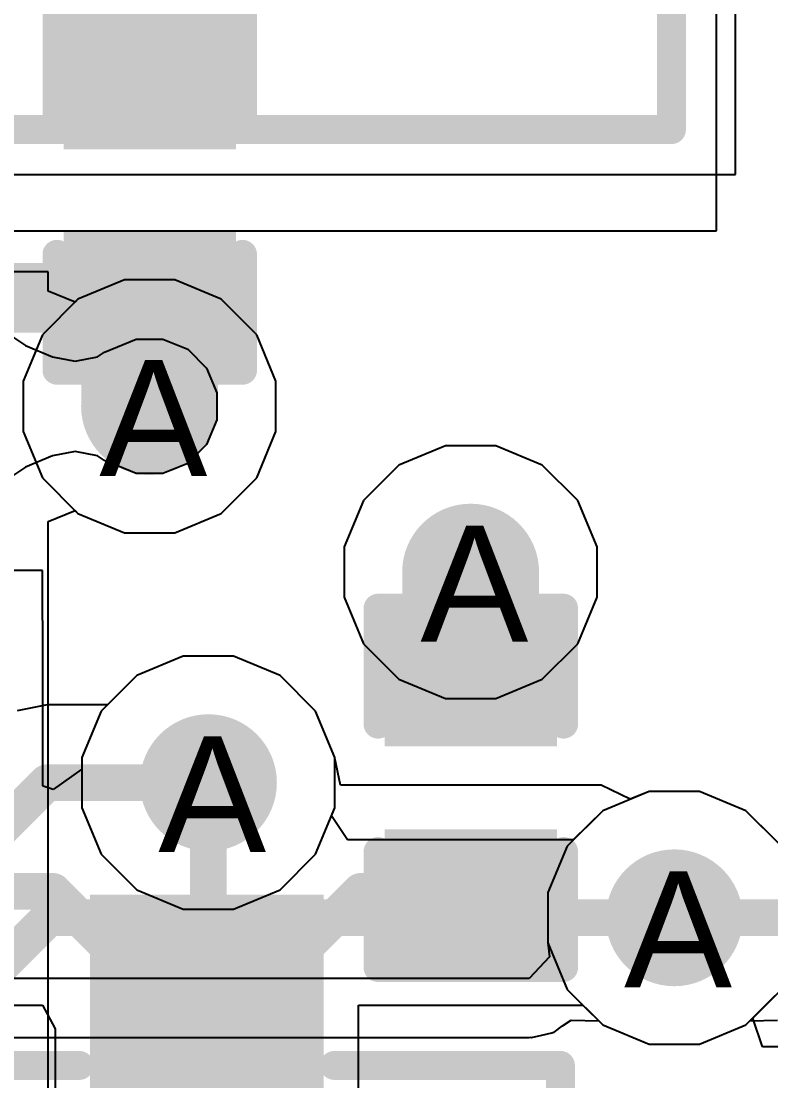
# Model space of a CAD drawing. Header units: inches. Extents: x 0 to 208, y 0 to 213.
# Drawn here: x 5.3393 to 5.4687, y 3.3864 to 3.5692 of the extents above; entities that cross this region are included whole.
import ezdxf

# ---------------------------------------------------------------- set-up
doc = ezdxf.new("R2010")
doc.units = ezdxf.units.IN
doc.header["$MEASUREMENT"] = 0
for name, color, linetype in [('Bottom Layer', 5, 'Continuous'), ('Bottom Overlay', 54, 'Continuous'), ('Bottom Paste', 16, 'Continuous'), ('Bottom Solder', 6, 'Continuous'), ('Drill Drawing', 1, 'Continuous'), ('L2_GND1', 16, 'Continuous'), ('L3_SIG1', 76, 'Continuous'), ('L4_PWR', 90, 'Continuous'), ('L5_GND2', 156, 'Continuous'), ('L6_SIG2', 130, 'Continuous'), ('L7_GND3', 216, 'Continuous'), ('Top Layer', 1, 'Continuous'), ('Top Overlay', 2, 'Continuous'), ('Top Paste', 8, 'Continuous'), ('Top Solder', 216, 'Continuous'), ('Via Holes', 16, 'Continuous')]:
    doc.layers.add(name, color=color, linetype=linetype)
doc.styles.add('Arial', font='', dxfattribs={"height": 0.2})
doc.styles.get('Arial').set_extended_font_data('Arial')

# ---------------------------------------------------------------- blocks, each defined once
blk = doc.blocks.new('SOT_23_498')
at = {"layer": 'Top Layer'}
for points in [[(-0.01614, 0.05748), (0.01614, 0.05748), (0.01614, 0.02126), (-0.01614, 0.02126)], [(-0.05354, -0.02126), (-0.02126, -0.02126), (-0.02126, -0.05748), (-0.05354, -0.05748)], [(0.02126, -0.02126), (0.05354, -0.02126), (0.05354, -0.05748), (0.02126, -0.05748)]]:
    blk.add_hatch(color=1, dxfattribs=at).paths.add_polyline_path(points)
at = {"layer": 'Top Paste'}
for points in [[(-0.01614, 0.05748), (0.01614, 0.05748), (0.01614, 0.02126), (-0.01614, 0.02126)], [(-0.05354, -0.02126), (-0.02126, -0.02126), (-0.02126, -0.05748), (-0.05354, -0.05748)], [(0.02126, -0.02126), (0.05354, -0.02126), (0.05354, -0.05748), (0.02126, -0.05748)]]:
    blk.add_hatch(color=8, dxfattribs=at).paths.add_polyline_path(points)
at = {"layer": 'Top Solder'}
for points in [[(-0.02014, 0.06148), (0.02014, 0.06148), (0.02014, 0.01726), (-0.02014, 0.01726)], [(-0.05754, -0.01726), (-0.01726, -0.01726), (-0.01726, -0.06148), (-0.05754, -0.06148)], [(0.01726, -0.01726), (0.05754, -0.01726), (0.05754, -0.06148), (0.01726, -0.06148)]]:
    blk.add_hatch(color=216, dxfattribs=at).paths.add_polyline_path(points)
at = {"layer": 'Top Overlay'}
for points in [[(-0.061, 0.032, 0.005, 0.005, 0), (-0.022, 0.032, 0.005, 0.005, 0)], [(-0.061, -0.023, 0.005, 0.005, 0), (-0.061, 0.032, 0.005, 0.005, 0)], [(0.022, 0.032, 0.005, 0.005, 0), (0.061, 0.032, 0.005, 0.005, 0)], [(0.061, -0.023, 0.005, 0.005, 0), (0.061, 0.032, 0.005, 0.005, 0)], [(-0.013, -0.031, 0.005, 0.005, 0), (0.013, -0.031, 0.005, 0.005, 0)], [(-0.066, -0.051, 0.005, 0.005, 0), (-0.066, -0.041, 0.005, 0.005, 0)], [(-0.066, -0.041, 0.005, 0.005, 0), (-0.061, -0.046, 0.005, 0.005, 0)], [(-0.066, -0.051, 0.005, 0.005, 0), (-0.061, -0.046, 0.005, 0.005, 0)]]:
    blk.add_lwpolyline(points, format="xyseb", dxfattribs=at)
for points in [[(-0.06225, 0.032, 0.0025, 0.0025, 1), (-0.05975, 0.032, 0.0025, 0.0025, 1)], [(-0.06225, 0.032, 0.0025, 0.0025, 1), (-0.05975, 0.032, 0.0025, 0.0025, 1)], [(-0.02325, 0.032, 0.0025, 0.0025, 1), (-0.02075, 0.032, 0.0025, 0.0025, 1)], [(0.02075, 0.032, 0.0025, 0.0025, 1), (0.02325, 0.032, 0.0025, 0.0025, 1)], [(0.05975, 0.032, 0.0025, 0.0025, 1), (0.06225, 0.032, 0.0025, 0.0025, 1)], [(0.05975, 0.032, 0.0025, 0.0025, 1), (0.06225, 0.032, 0.0025, 0.0025, 1)], [(-0.06225, -0.023, 0.0025, 0.0025, 1), (-0.05975, -0.023, 0.0025, 0.0025, 1)], [(0.05975, -0.023, 0.0025, 0.0025, 1), (0.06225, -0.023, 0.0025, 0.0025, 1)], [(-0.01425, -0.031, 0.0025, 0.0025, 1), (-0.01175, -0.031, 0.0025, 0.0025, 1)], [(0.01175, -0.031, 0.0025, 0.0025, 1), (0.01425, -0.031, 0.0025, 0.0025, 1)], [(-0.06725, -0.041, 0.0025, 0.0025, 1), (-0.06475, -0.041, 0.0025, 0.0025, 1)], [(-0.06725, -0.041, 0.0025, 0.0025, 1), (-0.06475, -0.041, 0.0025, 0.0025, 1)], [(-0.06225, -0.046, 0.0025, 0.0025, 1), (-0.05975, -0.046, 0.0025, 0.0025, 1)], [(-0.06225, -0.046, 0.0025, 0.0025, 1), (-0.05975, -0.046, 0.0025, 0.0025, 1)], [(-0.06725, -0.051, 0.0025, 0.0025, 1), (-0.06475, -0.051, 0.0025, 0.0025, 1)], [(-0.06725, -0.051, 0.0025, 0.0025, 1), (-0.06475, -0.051, 0.0025, 0.0025, 1)]]:
    blk.add_lwpolyline(points, format="xyseb", close=True, dxfattribs=at)
blk = doc.blocks.new('HR911130C_520')
at = {"layer": 'Top Overlay'}
for points in [[(0.315, -0.33738, 0.005, 0.005, 0), (0.315, 0.50262, 0.005, 0.005, 0)], [(-0.315, -0.33738, 0.005, 0.005, 0), (0.315, -0.33738, 0.005, 0.005, 0)]]:
    blk.add_lwpolyline(points, format="xyseb", dxfattribs=at)
blk.add_lwpolyline([(0.31375, -0.33738, 0.0025, 0.0025, 1), (0.31625, -0.33738, 0.0025, 0.0025, 1)], format="xyseb", close=True, dxfattribs=at)
blk.add_lwpolyline([(0.31375, -0.33738, 0.0025, 0.0025, 1), (0.31625, -0.33738, 0.0025, 0.0025, 1)], format="xyseb", close=True, dxfattribs=at)
blk = doc.blocks.new('CAP_0402_592')
at = {"layer": 'Top Layer'}
for points in [[(-0.0275, -0.0125), (-0.0275, 0.0125), (-0.0095, 0.0125), (-0.0095, -0.0125)], [(0.0095, -0.0125), (0.0095, 0.0125), (0.0275, 0.0125), (0.0275, -0.0125)]]:
    blk.add_hatch(color=1, dxfattribs=at).paths.add_polyline_path(points)
at = {"layer": 'Top Paste'}
for points in [[(-0.0275, -0.0125), (-0.0275, 0.0125), (-0.0095, 0.0125), (-0.0095, -0.0125)], [(0.0095, -0.0125), (0.0095, 0.0125), (0.0275, 0.0125), (0.0275, -0.0125)]]:
    blk.add_hatch(color=8, dxfattribs=at).paths.add_polyline_path(points)
at = {"layer": 'Top Solder'}
for points in [[(-0.02986, -0.01486), (-0.02986, 0.01486), (-0.00714, 0.01486), (-0.00714, -0.01486)], [(0.00714, -0.01486), (0.00714, 0.01486), (0.02986, 0.01486), (0.02986, -0.01486)]]:
    blk.add_hatch(color=216, dxfattribs=at).paths.add_polyline_path(points)
at = {"layer": 'Top Overlay'}
for points in [[(-0.011, 0.016, 0.005, 0.005, 0), (-0.031, 0.016, 0.005, 0.005, 0)], [(-0.031, -0.016, 0.005, 0.005, 0), (-0.031, 0.016, 0.005, 0.005, 0)], [(0.031, 0.016, 0.005, 0.005, 0), (0.011, 0.016, 0.005, 0.005, 0)], [(0.031, -0.016, 0.005, 0.005, 0), (0.031, 0.016, 0.005, 0.005, 0)], [(-0.011, -0.016, 0.005, 0.005, 0), (-0.031, -0.016, 0.005, 0.005, 0)], [(0.031, -0.016, 0.005, 0.005, 0), (0.011, -0.016, 0.005, 0.005, 0)]]:
    blk.add_lwpolyline(points, format="xyseb", dxfattribs=at)
for points in [[(-0.03225, 0.016, 0.0025, 0.0025, 1), (-0.02975, 0.016, 0.0025, 0.0025, 1)], [(-0.03225, 0.016, 0.0025, 0.0025, 1), (-0.02975, 0.016, 0.0025, 0.0025, 1)], [(-0.01225, 0.016, 0.0025, 0.0025, 1), (-0.00975, 0.016, 0.0025, 0.0025, 1)], [(0.00975, 0.016, 0.0025, 0.0025, 1), (0.01225, 0.016, 0.0025, 0.0025, 1)], [(0.02975, 0.016, 0.0025, 0.0025, 1), (0.03225, 0.016, 0.0025, 0.0025, 1)], [(0.02975, 0.016, 0.0025, 0.0025, 1), (0.03225, 0.016, 0.0025, 0.0025, 1)], [(-0.03225, -0.016, 0.0025, 0.0025, 1), (-0.02975, -0.016, 0.0025, 0.0025, 1)], [(-0.03225, -0.016, 0.0025, 0.0025, 1), (-0.02975, -0.016, 0.0025, 0.0025, 1)], [(-0.01225, -0.016, 0.0025, 0.0025, 1), (-0.00975, -0.016, 0.0025, 0.0025, 1)], [(0.00975, -0.016, 0.0025, 0.0025, 1), (0.01225, -0.016, 0.0025, 0.0025, 1)], [(0.02975, -0.016, 0.0025, 0.0025, 1), (0.03225, -0.016, 0.0025, 0.0025, 1)], [(0.02975, -0.016, 0.0025, 0.0025, 1), (0.03225, -0.016, 0.0025, 0.0025, 1)]]:
    blk.add_lwpolyline(points, format="xyseb", close=True, dxfattribs=at)
blk = doc.blocks.new('____0402_B_593')
at = {"layer": 'Bottom Layer'}
for points in [[(-0.0095, 0.0125), (-0.0095, -0.0125), (-0.0275, -0.0125), (-0.0275, 0.0125)], [(0.0275, 0.0125), (0.0275, -0.0125), (0.0095, -0.0125), (0.0095, 0.0125)]]:
    blk.add_hatch(color=5, dxfattribs=at).paths.add_polyline_path(points)
at = {"layer": 'Bottom Paste'}
for points in [[(-0.0095, 0.0125), (-0.0095, -0.0125), (-0.0275, -0.0125), (-0.0275, 0.0125)], [(0.0275, 0.0125), (0.0275, -0.0125), (0.0095, -0.0125), (0.0095, 0.0125)]]:
    blk.add_hatch(color=16, dxfattribs=at).paths.add_polyline_path(points)
at = {"layer": 'Bottom Solder'}
for points in [[(-0.00714, 0.01486), (-0.00714, -0.01486), (-0.02986, -0.01486), (-0.02986, 0.01486)], [(0.02986, 0.01486), (0.02986, -0.01486), (0.00714, -0.01486), (0.00714, 0.01486)]]:
    blk.add_hatch(color=6, dxfattribs=at).paths.add_polyline_path(points)
at = {"layer": 'Bottom Overlay'}
for points in [[(-0.031, 0.016, 0.005, 0.005, 0), (-0.011, 0.016, 0.005, 0.005, 0)], [(-0.031, 0.016, 0.005, 0.005, 0), (-0.031, -0.016, 0.005, 0.005, 0)], [(0.011, 0.016, 0.005, 0.005, 0), (0.031, 0.016, 0.005, 0.005, 0)], [(0.031, 0.016, 0.005, 0.005, 0), (0.031, -0.016, 0.005, 0.005, 0)], [(-0.031, -0.016, 0.005, 0.005, 0), (-0.011, -0.016, 0.005, 0.005, 0)], [(0.011, -0.016, 0.005, 0.005, 0), (0.031, -0.016, 0.005, 0.005, 0)]]:
    blk.add_lwpolyline(points, format="xyseb", dxfattribs=at)
for points in [[(-0.03225, 0.016, 0.0025, 0.0025, 1), (-0.02975, 0.016, 0.0025, 0.0025, 1)], [(-0.03225, 0.016, 0.0025, 0.0025, 1), (-0.02975, 0.016, 0.0025, 0.0025, 1)], [(-0.01225, 0.016, 0.0025, 0.0025, 1), (-0.00975, 0.016, 0.0025, 0.0025, 1)], [(0.00975, 0.016, 0.0025, 0.0025, 1), (0.01225, 0.016, 0.0025, 0.0025, 1)], [(0.02975, 0.016, 0.0025, 0.0025, 1), (0.03225, 0.016, 0.0025, 0.0025, 1)], [(0.02975, 0.016, 0.0025, 0.0025, 1), (0.03225, 0.016, 0.0025, 0.0025, 1)], [(-0.03225, -0.016, 0.0025, 0.0025, 1), (-0.02975, -0.016, 0.0025, 0.0025, 1)], [(-0.03225, -0.016, 0.0025, 0.0025, 1), (-0.02975, -0.016, 0.0025, 0.0025, 1)], [(-0.01225, -0.016, 0.0025, 0.0025, 1), (-0.00975, -0.016, 0.0025, 0.0025, 1)], [(0.00975, -0.016, 0.0025, 0.0025, 1), (0.01225, -0.016, 0.0025, 0.0025, 1)], [(0.02975, -0.016, 0.0025, 0.0025, 1), (0.03225, -0.016, 0.0025, 0.0025, 1)], [(0.02975, -0.016, 0.0025, 0.0025, 1), (0.03225, -0.016, 0.0025, 0.0025, 1)]]:
    blk.add_lwpolyline(points, format="xyseb", close=True, dxfattribs=at)

msp = doc.modelspace()

# ---------------------------------------------------------------- hatches: boundary and pattern name
at = {"layer": 'Bottom Layer'}
for points in [[(5.34594, 3.54887), (5.37651, 3.54887), (5.37651, 3.63324), (5.34594, 3.63324)], [(5.34969, 3.50277), (5.37328, 3.50277), (5.37328, 3.5215), (5.34969, 3.5215)]]:
    msp.add_hatch(color=5, dxfattribs=at).paths.add_polyline_path(points)
h = msp.add_hatch(color=5, dxfattribs=at)
edge = h.paths.add_edge_path()
edge.add_arc((5.36148, 3.50277), 0.01181, 0, 360)
h = msp.add_hatch(color=5, dxfattribs=at)
edge = h.paths.add_edge_path()
edge.add_arc((5.41687, 3.47415), 0.01181, 0, 360)
h = msp.add_hatch(color=5, dxfattribs=at)
edge = h.paths.add_edge_path()
edge.add_arc((5.37163, 3.43781), 0.01181, 0, 360)
h = msp.add_hatch(color=5, dxfattribs=at)
edge = h.paths.add_edge_path()
edge.add_arc((5.452, 3.41449), 0.01181, 0, 360)
at = {"layer": 'L2_GND1'}
h = msp.add_hatch(color=16, dxfattribs=at)
edge = h.paths.add_edge_path()
edge.add_arc((5.36148, 3.50277), 0.01181, 0, 360)
h = msp.add_hatch(color=16, dxfattribs=at)
edge = h.paths.add_edge_path()
edge.add_arc((5.41687, 3.47415), 0.01181, 0, 360)
h = msp.add_hatch(color=16, dxfattribs=at)
edge = h.paths.add_edge_path()
edge.add_arc((5.37163, 3.43781), 0.01181, 0, 360)
h = msp.add_hatch(color=16, dxfattribs=at)
edge = h.paths.add_edge_path()
edge.add_arc((5.452, 3.41449), 0.01181, 0, 360)
at = {"layer": 'L3_SIG1'}
h = msp.add_hatch(color=76, dxfattribs=at)
edge = h.paths.add_edge_path()
edge.add_arc((5.36148, 3.50277), 0.01181, 0, 360)
h = msp.add_hatch(color=76, dxfattribs=at)
edge = h.paths.add_edge_path()
edge.add_arc((5.41687, 3.47415), 0.01181, 0, 360)
h = msp.add_hatch(color=76, dxfattribs=at)
edge = h.paths.add_edge_path()
edge.add_arc((5.37163, 3.43781), 0.01181, 0, 360)
h = msp.add_hatch(color=76, dxfattribs=at)
edge = h.paths.add_edge_path()
edge.add_arc((5.452, 3.41449), 0.01181, 0, 360)
at = {"layer": 'L4_PWR'}
h = msp.add_hatch(color=90, dxfattribs=at)
edge = h.paths.add_edge_path()
edge.add_arc((5.36148, 3.50277), 0.01181, 0, 360)
h = msp.add_hatch(color=90, dxfattribs=at)
edge = h.paths.add_edge_path()
edge.add_arc((5.41687, 3.47415), 0.01181, 0, 360)
h = msp.add_hatch(color=90, dxfattribs=at)
edge = h.paths.add_edge_path()
edge.add_arc((5.37163, 3.43781), 0.01181, 0, 360)
h = msp.add_hatch(color=90, dxfattribs=at)
edge = h.paths.add_edge_path()
edge.add_arc((5.452, 3.41449), 0.01181, 0, 360)
at = {"layer": 'L5_GND2'}
h = msp.add_hatch(color=156, dxfattribs=at)
edge = h.paths.add_edge_path()
edge.add_arc((5.36148, 3.50277), 0.01181, 0, 360)
h = msp.add_hatch(color=156, dxfattribs=at)
edge = h.paths.add_edge_path()
edge.add_arc((5.41687, 3.47415), 0.01181, 0, 360)
h = msp.add_hatch(color=156, dxfattribs=at)
edge = h.paths.add_edge_path()
edge.add_arc((5.37163, 3.43781), 0.01181, 0, 360)
h = msp.add_hatch(color=156, dxfattribs=at)
edge = h.paths.add_edge_path()
edge.add_arc((5.452, 3.41449), 0.01181, 0, 360)
at = {"layer": 'L6_SIG2'}
h = msp.add_hatch(color=130, dxfattribs=at)
edge = h.paths.add_edge_path()
edge.add_arc((5.36148, 3.50277), 0.01181, 0, 360)
h = msp.add_hatch(color=130, dxfattribs=at)
edge = h.paths.add_edge_path()
edge.add_arc((5.41687, 3.47415), 0.01181, 0, 360)
h = msp.add_hatch(color=130, dxfattribs=at)
edge = h.paths.add_edge_path()
edge.add_arc((5.37163, 3.43781), 0.01181, 0, 360)
h = msp.add_hatch(color=130, dxfattribs=at)
edge = h.paths.add_edge_path()
edge.add_arc((5.452, 3.41449), 0.01181, 0, 360)
at = {"layer": 'L7_GND3'}
h = msp.add_hatch(color=216, dxfattribs=at)
edge = h.paths.add_edge_path()
edge.add_arc((5.36148, 3.50277), 0.01181, 0, 360)
h = msp.add_hatch(color=216, dxfattribs=at)
edge = h.paths.add_edge_path()
edge.add_arc((5.41687, 3.47415), 0.01181, 0, 360)
h = msp.add_hatch(color=216, dxfattribs=at)
edge = h.paths.add_edge_path()
edge.add_arc((5.37163, 3.43781), 0.01181, 0, 360)
h = msp.add_hatch(color=216, dxfattribs=at)
edge = h.paths.add_edge_path()
edge.add_arc((5.452, 3.41449), 0.01181, 0, 360)
at = {"layer": 'Top Layer'}
h = msp.add_hatch(color=1, dxfattribs=at)
edge = h.paths.add_edge_path()
edge.add_arc((5.36148, 3.50277), 0.01181, 0, 360)
h = msp.add_hatch(color=1, dxfattribs=at)
edge = h.paths.add_edge_path()
edge.add_arc((5.41687, 3.47415), 0.01181, 0, 360)
msp.add_hatch(color=1, dxfattribs=at).paths.add_polyline_path([(5.40508, 3.45541), (5.42867, 3.45541), (5.42867, 3.47415), (5.40508, 3.47415)])
h = msp.add_hatch(color=1, dxfattribs=at)
edge = h.paths.add_edge_path()
edge.add_arc((5.37163, 3.43781), 0.01181, 0, 360)
h = msp.add_hatch(color=1, dxfattribs=at)
edge = h.paths.add_edge_path()
edge.add_arc((5.452, 3.41449), 0.01181, 0, 360)
at = {"layer": 'Via Holes'}
h = msp.add_hatch(color=7, dxfattribs=at)
edge = h.paths.add_edge_path()
edge.add_arc((5.36148, 3.50277), 0.00591, 0, 360)
h = msp.add_hatch(color=7, dxfattribs=at)
edge = h.paths.add_edge_path()
edge.add_arc((5.41687, 3.47415), 0.00591, 0, 360)
h = msp.add_hatch(color=7, dxfattribs=at)
edge = h.paths.add_edge_path()
edge.add_arc((5.37163, 3.43781), 0.00591, 0, 360)
h = msp.add_hatch(color=7, dxfattribs=at)
edge = h.paths.add_edge_path()
edge.add_arc((5.452, 3.41449), 0.00591, 0, 360)

# ---------------------------------------------------------------- linework, layer by layer
at = {"layer": 'Bottom Layer'}
for p, q in [((5.45929, 3.53305), (5.45929, 4.321)), ((5.45929, 3.53305), (5.45929, 3.70417)), ((4.02671, 3.53305), (5.45929, 3.53305)), ((5.29731, 3.53305), (5.45929, 3.53305)), ((5.3673, 3.45963), (5.35928, 3.4563)), ((5.37597, 3.45963), (5.3673, 3.45963)), ((5.38399, 3.4563), (5.37597, 3.45963)), ((5.35928, 3.4563), (5.35421, 3.45124)), ((5.39012, 3.45017), (5.38399, 3.4563)), ((5.34379, 3.45124), (5.33866, 3.45022)), ((5.35421, 3.45124), (5.34379, 3.45124)), ((5.39344, 3.44215), (5.39012, 3.45017)), ((5.39344, 3.43348), (5.39344, 3.44215)), ((5.44766, 3.43631), (5.43965, 3.43298)), ((5.45634, 3.43631), (5.44766, 3.43631)), ((5.46436, 3.43298), (5.45634, 3.43631)), ((5.39286, 3.43207), (5.39344, 3.43348)), ((5.43965, 3.43298), (5.43458, 3.42792)), ((5.47049, 3.42685), (5.46436, 3.43298)), ((5.39564, 3.42792), (5.39286, 3.43207)), ((5.43458, 3.42792), (5.39564, 3.42792)), ((5.46554, 3.39719), (5.47049, 3.40214)), ((5.46721, 3.39219), (5.46554, 3.39719)), ((5.4769, 3.39219), (5.46721, 3.39219))]:
    msp.add_line(p, q, dxfattribs=at)
for points in [[(5.32811, 3.5215, 0.012, 0.012, 0), (5.36151, 3.5215, 0.012, 0.012, 0)], [(5.31624, 3.41026, 0.00633, 0.00633, 0), (5.34379, 3.43781, 0.00633, 0.00633, 0)], [(5.34379, 3.43781, 0.00633, 0.00633, 0), (5.37163, 3.43781, 0.00633, 0.00633, 0)], [(5.32417, 3.39456, 0.00633, 0.00633, 0), (5.3441, 3.41449, 0.00633, 0.00633, 0)], [(5.3441, 3.41449, 0.00633, 0.00633, 0), (5.452, 3.41449, 0.00633, 0.00633, 0)]]:
    msp.add_lwpolyline(points, format="xyseb", dxfattribs=at)
for points in [[(5.35851, 3.5215, 0.006, 0.006, 1), (5.36451, 3.5215, 0.006, 0.006, 1)], [(5.34221, 3.43781, 0.00316, 0.00316, 1), (5.34538, 3.43781, 0.00316, 0.00316, 1)], [(5.34221, 3.43781, 0.00316, 0.00316, 1), (5.34538, 3.43781, 0.00316, 0.00316, 1)], [(5.37005, 3.43781, 0.00316, 0.00316, 1), (5.37322, 3.43781, 0.00316, 0.00316, 1)], [(5.34252, 3.41449, 0.00316, 0.00316, 1), (5.34568, 3.41449, 0.00316, 0.00316, 1)], [(5.34252, 3.41449, 0.00316, 0.00316, 1), (5.34568, 3.41449, 0.00316, 0.00316, 1)], [(5.45042, 3.41449, 0.00316, 0.00316, 1), (5.45358, 3.41449, 0.00316, 0.00316, 1)]]:
    msp.add_lwpolyline(points, format="xyseb", close=True, dxfattribs=at)
at = {"layer": 'L2_GND1'}
for p, q in [((5.344, 3.526), (5.29595, 3.526)), ((5.344, 3.52267), (5.344, 3.526)), ((5.35714, 3.52458), (5.34912, 3.52126)), ((5.36582, 3.52458), (5.35714, 3.52458)), ((5.37383, 3.52126), (5.36582, 3.52458)), ((5.34862, 3.52075), (5.344, 3.52267)), ((5.34912, 3.52126), (5.34862, 3.52075)), ((5.37997, 3.51512), (5.37383, 3.52126)), ((5.33679, 3.51546), (5.3401, 3.51325)), ((5.38329, 3.5071), (5.37997, 3.51512)), ((5.35368, 3.51211), (5.35917, 3.51438)), ((5.35917, 3.51438), (5.36379, 3.51438)), ((5.36379, 3.51438), (5.36806, 3.51261)), ((5.3401, 3.51325), (5.3401, 3.51325)), ((5.3401, 3.51325), (5.34472, 3.51133)), ((5.35252, 3.51133), (5.35368, 3.51211)), ((5.36806, 3.51261), (5.37132, 3.50935)), ((5.34472, 3.51133), (5.34472, 3.51133)), ((5.34472, 3.51133), (5.34862, 3.51056)), ((5.34862, 3.51056), (5.35252, 3.51133)), ((5.37132, 3.50935), (5.37309, 3.50508)), ((5.38329, 3.49843), (5.38329, 3.5071)), ((5.37309, 3.50508), (5.37309, 3.50046)), ((5.37309, 3.50046), (5.37132, 3.49619)), ((5.37997, 3.49041), (5.38329, 3.49843)), ((5.37132, 3.49619), (5.36806, 3.49292)), ((5.41253, 3.49596), (5.40451, 3.49264)), ((5.42121, 3.49596), (5.41253, 3.49596)), ((5.42922, 3.49264), (5.42121, 3.49596)), ((5.34472, 3.4942), (5.3401, 3.49229)), ((5.34862, 3.49498), (5.34472, 3.4942)), ((5.35252, 3.4942), (5.34862, 3.49498)), ((5.35368, 3.49342), (5.35252, 3.4942)), ((5.35917, 3.49115), (5.35368, 3.49342)), ((5.3401, 3.49229), (5.33679, 3.49008)), ((5.3401, 3.49229), (5.3401, 3.49229)), ((5.36806, 3.49292), (5.36379, 3.49115)), ((5.40451, 3.49264), (5.39838, 3.4865)), ((5.43536, 3.4865), (5.42922, 3.49264)), ((5.36379, 3.49115), (5.35917, 3.49115)), ((5.37383, 3.48428), (5.37997, 3.49041)), ((5.39838, 3.4865), (5.39506, 3.47849)), ((5.43868, 3.47849), (5.43536, 3.4865)), ((5.344, 3.48287), (5.34862, 3.48478)), ((5.34862, 3.48478), (5.34912, 3.48428)), ((5.34912, 3.48428), (5.35714, 3.48096)), ((5.36582, 3.48096), (5.37383, 3.48428)), ((5.344, 3.29542), (5.344, 3.48287)), ((5.35714, 3.48096), (5.36582, 3.48096)), ((5.39506, 3.47849), (5.39506, 3.46981)), ((5.43868, 3.46981), (5.43868, 3.47849)), ((5.39506, 3.46981), (5.39838, 3.46179)), ((5.43536, 3.46179), (5.43868, 3.46981)), ((5.39838, 3.46179), (5.40451, 3.45566)), ((5.42922, 3.45566), (5.43536, 3.46179)), ((5.3673, 3.45963), (5.35928, 3.4563)), ((5.37597, 3.45963), (5.3673, 3.45963)), ((5.38399, 3.4563), (5.37597, 3.45963)), ((5.35928, 3.4563), (5.35314, 3.45017)), ((5.39012, 3.45017), (5.38399, 3.4563)), ((5.40451, 3.45566), (5.41253, 3.45234)), ((5.42121, 3.45234), (5.42922, 3.45566)), ((5.41253, 3.45234), (5.42121, 3.45234)), ((5.35314, 3.45017), (5.34982, 3.44215)), ((5.39344, 3.44215), (5.39012, 3.45017)), ((5.34982, 3.44215), (5.34982, 3.43348)), ((5.39344, 3.43348), (5.39344, 3.44215)), ((5.44766, 3.43631), (5.43965, 3.43298)), ((5.45634, 3.43631), (5.44766, 3.43631)), ((5.46436, 3.43298), (5.45634, 3.43631)), ((5.34982, 3.43348), (5.35314, 3.42546)), ((5.39012, 3.42546), (5.39344, 3.43348)), ((5.43965, 3.43298), (5.43351, 3.42685)), ((5.47049, 3.42685), (5.46436, 3.43298)), ((5.43351, 3.42685), (5.43019, 3.41883)), ((5.35314, 3.42546), (5.35928, 3.41932)), ((5.38399, 3.41932), (5.39012, 3.42546)), ((5.35928, 3.41932), (5.3673, 3.416)), ((5.37597, 3.416), (5.38399, 3.41932)), ((5.43019, 3.41883), (5.43019, 3.41016)), ((5.3673, 3.416), (5.37597, 3.416)), ((5.43019, 3.41016), (5.43351, 3.40214)), ((5.43351, 3.40214), (5.43965, 3.396)), ((5.46436, 3.396), (5.47049, 3.40214)), ((5.43965, 3.396), (5.44766, 3.39268)), ((5.45634, 3.39268), (5.46436, 3.396)), ((5.44766, 3.39268), (5.45634, 3.39268))]:
    msp.add_line(p, q, dxfattribs=at)
at = {"layer": 'L3_SIG1'}
for p, q in [((5.3673, 3.45963), (5.35928, 3.4563)), ((5.37597, 3.45963), (5.3673, 3.45963)), ((5.38399, 3.4563), (5.37597, 3.45963)), ((5.35928, 3.4563), (5.35314, 3.45017)), ((5.39012, 3.45017), (5.38399, 3.4563)), ((5.35314, 3.45017), (5.34982, 3.44215)), ((5.39344, 3.44215), (5.39012, 3.45017)), ((5.34982, 3.44215), (5.34982, 3.43348)), ((5.39344, 3.43348), (5.39344, 3.44215)), ((5.44766, 3.43631), (5.43965, 3.43298)), ((5.45634, 3.43631), (5.44766, 3.43631)), ((5.46436, 3.43298), (5.45634, 3.43631)), ((5.34982, 3.43348), (5.35314, 3.42546)), ((5.39012, 3.42546), (5.39344, 3.43348)), ((5.43965, 3.43298), (5.43351, 3.42685)), ((5.46942, 3.42792), (5.46436, 3.43298)), ((5.43351, 3.42685), (5.43019, 3.41883)), ((5.35314, 3.42546), (5.35928, 3.41932)), ((5.38399, 3.41932), (5.39012, 3.42546)), ((5.35928, 3.41932), (5.3673, 3.416)), ((5.37597, 3.416), (5.38399, 3.41932)), ((5.43019, 3.41883), (5.43019, 3.41016)), ((5.3673, 3.416), (5.37597, 3.416)), ((5.43019, 3.41016), (5.43351, 3.40214)), ((5.43351, 3.40214), (5.43965, 3.396)), ((5.46436, 3.396), (5.46942, 3.40107)), ((5.43965, 3.396), (5.44766, 3.39268)), ((5.45634, 3.39268), (5.46436, 3.396)), ((5.44766, 3.39268), (5.45634, 3.39268))]:
    msp.add_line(p, q, dxfattribs=at)
msp.add_lwpolyline([(5.452, 3.41449, 0.00633, 0.00633, 0), (5.51828, 3.41449, 0.00633, 0.00633, 0)], format="xyseb", dxfattribs=at)
msp.add_lwpolyline([(5.45042, 3.41449, 0.00316, 0.00316, 1), (5.45358, 3.41449, 0.00316, 0.00316, 1)], format="xyseb", close=True, dxfattribs=at)
at = {"layer": 'L4_PWR'}
for p, q in [((5.35714, 3.52458), (5.34912, 3.52126)), ((5.36582, 3.52458), (5.35714, 3.52458)), ((5.37383, 3.52126), (5.36582, 3.52458)), ((5.34912, 3.52126), (5.34299, 3.51512)), ((5.37997, 3.51512), (5.37383, 3.52126)), ((5.34299, 3.51512), (5.33967, 3.5071)), ((5.38329, 3.5071), (5.37997, 3.51512)), ((5.33967, 3.5071), (5.33967, 3.49843)), ((5.38329, 3.49843), (5.38329, 3.5071)), ((5.33967, 3.49843), (5.34299, 3.49041)), ((5.37997, 3.49041), (5.38329, 3.49843)), ((5.41253, 3.49596), (5.40451, 3.49264)), ((5.42121, 3.49596), (5.41253, 3.49596)), ((5.42922, 3.49264), (5.42121, 3.49596)), ((5.40451, 3.49264), (5.39838, 3.4865)), ((5.43536, 3.4865), (5.42922, 3.49264)), ((5.34299, 3.49041), (5.34912, 3.48428)), ((5.37383, 3.48428), (5.37997, 3.49041)), ((5.39838, 3.4865), (5.39506, 3.47849)), ((5.43868, 3.47849), (5.43536, 3.4865)), ((5.34912, 3.48428), (5.35714, 3.48096)), ((5.36582, 3.48096), (5.37383, 3.48428)), ((5.35714, 3.48096), (5.36582, 3.48096)), ((5.39506, 3.47849), (5.39506, 3.46981)), ((5.43868, 3.46981), (5.43868, 3.47849)), ((5.39506, 3.46981), (5.39838, 3.46179)), ((5.43536, 3.46179), (5.43868, 3.46981)), ((5.39838, 3.46179), (5.40451, 3.45566)), ((5.42922, 3.45566), (5.43536, 3.46179)), ((5.3673, 3.45963), (5.35928, 3.4563)), ((5.37597, 3.45963), (5.3673, 3.45963)), ((5.38399, 3.4563), (5.37597, 3.45963)), ((5.35928, 3.4563), (5.35314, 3.45017)), ((5.39012, 3.45017), (5.38399, 3.4563)), ((5.40451, 3.45566), (5.41253, 3.45234)), ((5.42121, 3.45234), (5.42922, 3.45566)), ((5.41253, 3.45234), (5.42121, 3.45234)), ((5.35314, 3.45017), (5.34982, 3.44215)), ((5.39344, 3.44215), (5.39012, 3.45017)), ((5.34982, 3.44215), (5.34982, 3.43348)), ((5.39344, 3.43348), (5.39344, 3.44215)), ((5.44766, 3.43631), (5.43965, 3.43298)), ((5.45634, 3.43631), (5.44766, 3.43631)), ((5.46436, 3.43298), (5.45634, 3.43631)), ((5.34982, 3.43348), (5.35314, 3.42546)), ((5.39012, 3.42546), (5.39344, 3.43348)), ((5.43965, 3.43298), (5.43351, 3.42685)), ((5.47049, 3.42685), (5.46436, 3.43298)), ((5.43351, 3.42685), (5.43019, 3.41883)), ((5.35314, 3.42546), (5.35928, 3.41932)), ((5.38399, 3.41932), (5.39012, 3.42546)), ((5.35928, 3.41932), (5.3673, 3.416)), ((5.37597, 3.416), (5.38399, 3.41932)), ((5.43019, 3.41883), (5.43019, 3.41016)), ((5.3673, 3.416), (5.37597, 3.416)), ((5.43019, 3.41016), (5.43046, 3.40778)), ((5.43046, 3.40778), (5.42699, 3.40403)), ((5.42699, 3.40403), (5.29676, 3.40403)), ((5.43271, 3.39582), (5.4342, 3.39682)), ((5.4342, 3.39682), (5.43896, 3.39669)), ((5.43896, 3.39669), (5.43965, 3.396)), ((5.46436, 3.396), (5.46504, 3.39669)), ((5.46504, 3.39669), (5.4698, 3.39682)), ((5.42913, 3.39426), (5.43089, 3.39461)), ((5.43089, 3.39461), (5.43106, 3.39472)), ((5.43106, 3.39472), (5.43126, 3.39477)), ((5.43126, 3.39477), (5.43271, 3.39582)), ((5.43965, 3.396), (5.44766, 3.39268)), ((5.45634, 3.39268), (5.46436, 3.396)), ((5.29676, 3.39384), (5.42699, 3.39384)), ((5.42699, 3.39384), (5.42719, 3.39387)), ((5.42719, 3.39387), (5.42739, 3.39384)), ((5.42739, 3.39384), (5.42913, 3.39426)), ((5.44766, 3.39268), (5.45634, 3.39268))]:
    msp.add_line(p, q, dxfattribs=at)
at = {"layer": 'L5_GND2'}
for p, q in [((5.3673, 3.45963), (5.35928, 3.4563)), ((5.37597, 3.45963), (5.3673, 3.45963)), ((5.38399, 3.4563), (5.37597, 3.45963)), ((5.35928, 3.4563), (5.35314, 3.45017)), ((5.39012, 3.45017), (5.38399, 3.4563)), ((5.35314, 3.45017), (5.34982, 3.44215)), ((5.39344, 3.44215), (5.39012, 3.45017)), ((5.34982, 3.44215), (5.34982, 3.43348)), ((5.39344, 3.43348), (5.39344, 3.44215)), ((5.44766, 3.43631), (5.43965, 3.43298)), ((5.45634, 3.43631), (5.44766, 3.43631)), ((5.46436, 3.43298), (5.45634, 3.43631)), ((5.34982, 3.43348), (5.35314, 3.42546)), ((5.39012, 3.42546), (5.39344, 3.43348)), ((5.43965, 3.43298), (5.43351, 3.42685)), ((5.47049, 3.42685), (5.46436, 3.43298)), ((5.43351, 3.42685), (5.43019, 3.41883)), ((5.35314, 3.42546), (5.35928, 3.41932)), ((5.38399, 3.41932), (5.39012, 3.42546)), ((5.35928, 3.41932), (5.3673, 3.416)), ((5.37597, 3.416), (5.38399, 3.41932)), ((5.43019, 3.41883), (5.43019, 3.41016)), ((5.3673, 3.416), (5.37597, 3.416)), ((5.43019, 3.41016), (5.43351, 3.40214)), ((5.43351, 3.40214), (5.43965, 3.396)), ((5.46436, 3.396), (5.47049, 3.40214)), ((5.43965, 3.396), (5.44766, 3.39268)), ((5.45634, 3.39268), (5.46436, 3.396)), ((5.44766, 3.39268), (5.45634, 3.39268))]:
    msp.add_line(p, q, dxfattribs=at)
at = {"layer": 'L6_SIG2'}
for p, q in [((5.3673, 3.45963), (5.35928, 3.4563)), ((5.37597, 3.45963), (5.3673, 3.45963)), ((5.38399, 3.4563), (5.37597, 3.45963)), ((5.35928, 3.4563), (5.35314, 3.45017)), ((5.39012, 3.45017), (5.38399, 3.4563)), ((5.35314, 3.45017), (5.34982, 3.44215)), ((5.39344, 3.44215), (5.39012, 3.45017)), ((5.34982, 3.44215), (5.34982, 3.43348)), ((5.39344, 3.43348), (5.39344, 3.44215)), ((5.44766, 3.43631), (5.43965, 3.43298)), ((5.45634, 3.43631), (5.44766, 3.43631)), ((5.46436, 3.43298), (5.45634, 3.43631)), ((5.34982, 3.43348), (5.35314, 3.42546)), ((5.39012, 3.42546), (5.39344, 3.43348)), ((5.43965, 3.43298), (5.43351, 3.42685)), ((5.47049, 3.42685), (5.46436, 3.43298)), ((5.43351, 3.42685), (5.43019, 3.41883)), ((5.35314, 3.42546), (5.35928, 3.41932)), ((5.38399, 3.41932), (5.39012, 3.42546)), ((5.35928, 3.41932), (5.3673, 3.416)), ((5.37597, 3.416), (5.38399, 3.41932)), ((5.43019, 3.41883), (5.43019, 3.41016)), ((5.3673, 3.416), (5.37597, 3.416)), ((5.43019, 3.41016), (5.43351, 3.40214)), ((5.43351, 3.40214), (5.43965, 3.396)), ((5.46436, 3.396), (5.47049, 3.40214)), ((5.43965, 3.396), (5.44766, 3.39268)), ((5.45634, 3.39268), (5.46436, 3.396)), ((5.44766, 3.39268), (5.45634, 3.39268))]:
    msp.add_line(p, q, dxfattribs=at)
at = {"layer": 'L7_GND3'}
for p, q in [((5.3673, 3.45963), (5.35928, 3.4563)), ((5.37597, 3.45963), (5.3673, 3.45963)), ((5.38399, 3.4563), (5.37597, 3.45963)), ((5.35928, 3.4563), (5.35314, 3.45017)), ((5.39012, 3.45017), (5.38399, 3.4563)), ((5.35314, 3.45017), (5.34982, 3.44215)), ((5.39344, 3.44215), (5.39012, 3.45017)), ((5.34982, 3.44215), (5.34982, 3.43348)), ((5.39344, 3.43348), (5.39344, 3.44215)), ((5.44766, 3.43631), (5.43965, 3.43298)), ((5.45634, 3.43631), (5.44766, 3.43631)), ((5.46436, 3.43298), (5.45634, 3.43631)), ((5.34982, 3.43348), (5.35314, 3.42546)), ((5.39012, 3.42546), (5.39344, 3.43348)), ((5.43965, 3.43298), (5.43351, 3.42685)), ((5.47049, 3.42685), (5.46436, 3.43298)), ((5.43351, 3.42685), (5.43019, 3.41883)), ((5.35314, 3.42546), (5.35928, 3.41932)), ((5.38399, 3.41932), (5.39012, 3.42546)), ((5.35928, 3.41932), (5.3673, 3.416)), ((5.37597, 3.416), (5.38399, 3.41932)), ((5.43019, 3.41883), (5.43019, 3.41016)), ((5.3673, 3.416), (5.37597, 3.416)), ((5.43019, 3.41016), (5.43351, 3.40214)), ((5.43351, 3.40214), (5.43965, 3.396)), ((5.46436, 3.396), (5.47049, 3.40214)), ((5.43965, 3.396), (5.44766, 3.39268)), ((5.45634, 3.39268), (5.46436, 3.396)), ((5.44766, 3.39268), (5.45634, 3.39268))]:
    msp.add_line(p, q, dxfattribs=at)
at = {"layer": 'Top Layer'}
for p, q in [((5.46258, 3.54276), (5.46258, 4.33071)), ((5.46258, 3.54276), (5.46258, 3.79178)), ((4.03, 3.54276), (5.46258, 3.54276)), ((5.3335, 3.54276), (5.46258, 3.54276)), ((5.343, 3.47441), (5.33772, 3.47441)), ((5.343, 3.46601), (5.343, 3.47441)), ((5.34308, 3.46562), (5.343, 3.46601)), ((5.34308, 3.43741), (5.34308, 3.46562)), ((5.3673, 3.45963), (5.35928, 3.4563)), ((5.37597, 3.45963), (5.3673, 3.45963)), ((5.38399, 3.4563), (5.37597, 3.45963)), ((5.35928, 3.4563), (5.35314, 3.45017)), ((5.39012, 3.45017), (5.38399, 3.4563)), ((5.35314, 3.45017), (5.34982, 3.44215)), ((5.39344, 3.44215), (5.39012, 3.45017)), ((5.34982, 3.44215), (5.34982, 3.44017)), ((5.39344, 3.44202), (5.39344, 3.44215)), ((5.3944, 3.43741), (5.39344, 3.44202)), ((5.34982, 3.44017), (5.34482, 3.43661)), ((5.34311, 3.4372), (5.34308, 3.43741)), ((5.34482, 3.43661), (5.34311, 3.4372)), ((5.4394, 3.43741), (5.3944, 3.43741)), ((5.4444, 3.43495), (5.4394, 3.43741)), ((5.4394, 3.43741), (5.4394, 3.43741)), ((5.4394, 3.43741), (5.4394, 3.43741)), ((5.44766, 3.43631), (5.4444, 3.43495)), ((5.45634, 3.43631), (5.44766, 3.43631)), ((5.46436, 3.43298), (5.45634, 3.43631)), ((5.47049, 3.42685), (5.46436, 3.43298)), ((5.46436, 3.396), (5.47049, 3.40214)), ((5.298, 3.39941), (5.343, 3.39941)), ((5.343, 3.39941), (5.34522, 3.39533)), ((5.3975, 3.38172), (5.3975, 3.39941)), ((5.3975, 3.39941), (5.43624, 3.39941)), ((5.43624, 3.39941), (5.43965, 3.396)), ((5.34522, 3.39533), (5.34522, 3.38172)), ((5.43965, 3.396), (5.44766, 3.39268)), ((5.45634, 3.39268), (5.46436, 3.396)), ((5.44766, 3.39268), (5.45634, 3.39268))]:
    msp.add_line(p, q, dxfattribs=at)
for points in [[(5.37163, 3.39846, 0.00633, 0.00633, 0), (5.37163, 3.43781, 0.00633, 0.00633, 0)], [(5.3205, 3.41906, 0.00633, 0.00633, 0), (5.34481, 3.41906, 0.00633, 0.00633, 0)], [(5.34481, 3.41906, 0.00633, 0.00633, 0), (5.37136, 3.39251, 0.00633, 0.00633, 0)], [(5.37136, 3.39251, 0.00633, 0.00633, 0), (5.39791, 3.41906, 0.00633, 0.00633, 0)], [(5.39791, 3.41906, 0.00633, 0.00633, 0), (5.42222, 3.41906, 0.00633, 0.00633, 0)], [(5.37136, 3.39054, 0.00633, 0.00633, 0), (5.37136, 3.39251, 0.00633, 0.00633, 0)]]:
    msp.add_lwpolyline(points, format="xyseb", dxfattribs=at)
for points in [[(5.37005, 3.43781, 0.00316, 0.00316, 1), (5.37322, 3.43781, 0.00316, 0.00316, 1)], [(5.34323, 3.41906, 0.00316, 0.00316, 1), (5.34639, 3.41906, 0.00316, 0.00316, 1)], [(5.34323, 3.41906, 0.00316, 0.00316, 1), (5.34639, 3.41906, 0.00316, 0.00316, 1)], [(5.39633, 3.41906, 0.00316, 0.00316, 1), (5.39949, 3.41906, 0.00316, 0.00316, 1)], [(5.39633, 3.41906, 0.00316, 0.00316, 1), (5.39949, 3.41906, 0.00316, 0.00316, 1)], [(5.42063, 3.41906, 0.00316, 0.00316, 1), (5.4238, 3.41906, 0.00316, 0.00316, 1)], [(5.37005, 3.39846, 0.00316, 0.00316, 1), (5.37322, 3.39846, 0.00316, 0.00316, 1)], [(5.36978, 3.39251, 0.00316, 0.00316, 1), (5.37294, 3.39251, 0.00316, 0.00316, 1)], [(5.36978, 3.39251, 0.00316, 0.00316, 1), (5.37294, 3.39251, 0.00316, 0.00316, 1)], [(5.36978, 3.39251, 0.00316, 0.00316, 1), (5.37294, 3.39251, 0.00316, 0.00316, 1)], [(5.36978, 3.39054, 0.00316, 0.00316, 1), (5.37294, 3.39054, 0.00316, 0.00316, 1)]]:
    msp.add_lwpolyline(points, format="xyseb", close=True, dxfattribs=at)

# ---------------------------------------------------------------- block references
for name, p in [('HR911130C_520', (5.13651, 3.88791)), ('SOT_23_498', (5.37136, 3.35701))]:
    msp.add_blockref(name, p)
for name, p, rotation in [('____0402_B_593', (5.36151, 3.54), 90), ('CAP_0402_592', (5.4169, 3.43692), 270)]:
    msp.add_blockref(name, p, dxfattribs=dict(rotation=rotation))

# ---------------------------------------------------------------- texts
at = {"layer": 'Drill Drawing', "style": 'Arial'}
for p in [(5.35281, 3.49077), (5.4082, 3.46215), (5.36297, 3.42582), (5.44334, 3.4025)]:
    msp.add_text('A', height=0.02, dxfattribs=at).set_placement(p)

doc.saveas('drawing.dxf')
